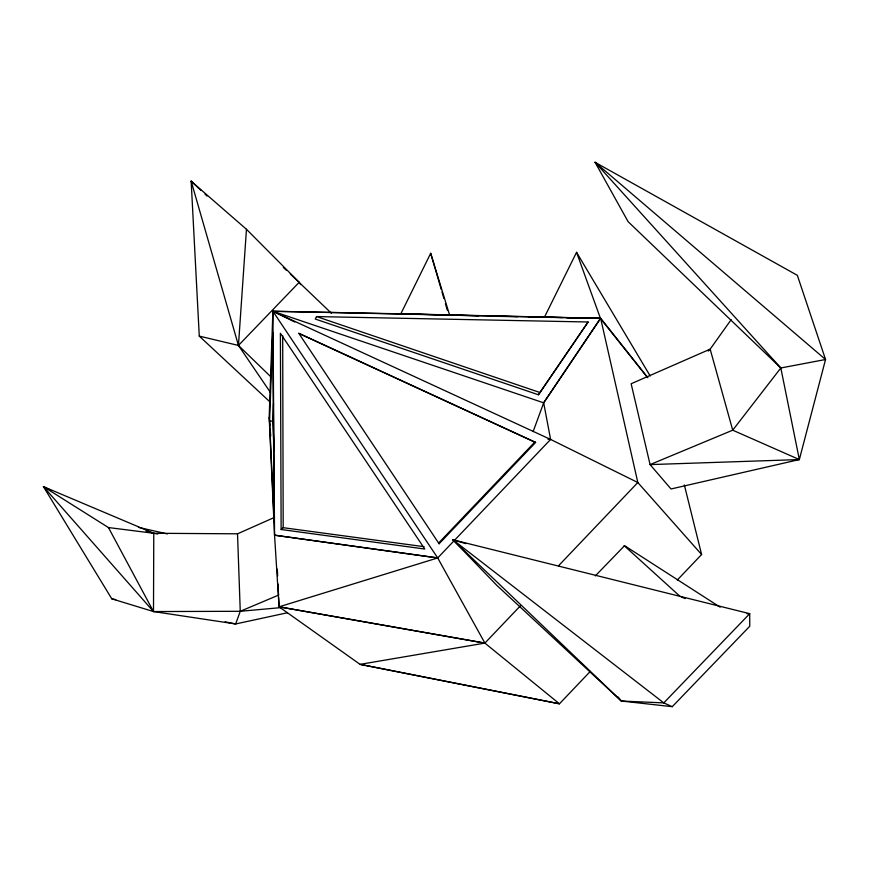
<?xml version="1.0" encoding="UTF-8"?>
<svg xmlns="http://www.w3.org/2000/svg" width="869" height="869" viewBox="0 0 869 869"><rect width="100%" height="100%" fill="white"/><g stroke="black" fill="none" stroke-linecap="round" stroke-linejoin="round"><path stroke-width="1.3" d="M590.312 671.389L559.451 703.803L360.081 664.361L279.068 606.823L274.55 535.185L269.184 417.37L272.899 311.265L409.169 314.002M269.586 421.107L272.757 332.664L274.191 521.943L269.586 421.107L272.768 421.031L273.485 403.607M270.096 402.032L199.273 336.107L191.158 181.197L246.459 229.286L238.454 345.449L270.487 392.527M780.829 367.978L595.091 162.318L825.55 359.505L780.829 367.978L732.719 430.188L650.077 464.6L799.339 459.571L825.55 359.505L797.34 275.321L595.091 162.318L628.102 221.66L780.829 367.978L799.339 459.571L671.009 488.975L650.077 464.6L631.144 383.75L710.158 349.153L731.155 319.683M274.452 517.413L237.519 533.816L240.257 611.298L235.662 623.964L153.498 611.559L111.797 598.828L43.45 486.64L153.77 533.273L157.734 534.055M533.121 431.621L543.679 402.825L600.436 318.347L576.549 252.325L544.505 317.076M446.916 315.023L400.848 313.796L430.687 253.292L449.621 315.099M316.577 316.577L315.262 319.032L538.443 394.776L588.107 321.997L316.577 316.577L540.051 392.549M677.288 580.047L701.598 554.509L637.824 482.523L550.598 439.432L543.679 402.825L600.653 318.347L647.872 377.765M538.443 394.776L588.107 321.997M534.891 441.995L438.584 543.082L439.095 543.766L535.608 442.451L298.784 333.327L439.095 543.766M520.325 605.899L484.891 643.103L360.081 664.361L559.451 703.803L484.891 643.103L437.704 557.941L274.55 535.185L272.899 311.265L550.598 439.432L437.704 557.941L279.068 606.823L278.634 597.405M558.561 565.752L637.824 482.523L600.653 318.347L400.848 313.796M595.319 575.897L624.572 545.689L720.173 607.192M246.459 229.286L299.186 282.295L238.454 345.449L199.273 336.107M672.258 706.682L749.762 626.234L749.708 613.688L452.901 539.79L496.557 585.109L621.357 701.033L672.258 706.682L663.775 702.891L452.901 539.79L465.871 543.646M708.268 351.087L710.158 349.153L732.719 430.188L799.339 459.571M281.132 529.503L280.394 333.272L424.778 549.034L281.132 529.503L283.185 527.679L282.686 335.619M50.695 490.268L43.45 486.64L153.498 611.559L240.257 611.298L278.775 595.015M287.422 612.754L235.662 623.964L225.125 621.824M240.257 611.298L280.72 607.637M747.058 613.753L749.708 613.688L663.775 702.891L621.357 701.033L452.901 539.79M237.519 533.816L153.77 533.273L108.451 527.559L43.45 486.64M517.674 316.75L491.995 316.218M528.526 316.957L562.449 317.609M566.512 317.696L600.436 318.347L646.829 376.722M273.333 315.295L272.899 311.265L600.436 318.347M453.596 315.197L478.754 315.871M547.959 439.225L550.598 439.432M283.185 527.679L424.083 546.688M274.55 535.185L437.704 557.941L272.899 311.265L543.679 402.825M111.797 598.828L115.751 599.632M138.486 527.385L167.424 533.946M145.97 531.035L153.77 533.273L153.498 611.559L108.451 527.559M681.35 596.96L685.087 598.556M535.608 442.451L298.784 333.327M272.899 311.265L294.797 322.019M595.091 162.318L598.306 164.806M624.138 545.634L680.112 596.427M270.628 376.603L238.454 345.449L191.158 181.197L201.065 190.463M205.03 194.178L207.018 196.036M283.327 267.456L286.303 270.237M290.268 273.941L331.48 313.318M618.033 696.895L621.357 701.033M191.158 181.197L192.766 183.37M299.186 282.295L300.631 284.565M576.549 252.325L650.186 375.962M430.687 253.292L441.267 289.464M442.017 292.049L443.907 298.502M445.417 303.672L447.307 310.135M684.348 484.989L701.598 554.509M269.184 417.37L269.857 425.365M270.302 430.698L270.737 436.032M272.768 421.031L274.159 450.598M277.33 569.141L277.645 575.865M278.015 583.946L278.514 594.711M484.891 643.103L279.068 606.823L484.891 643.103"/></g></svg>
